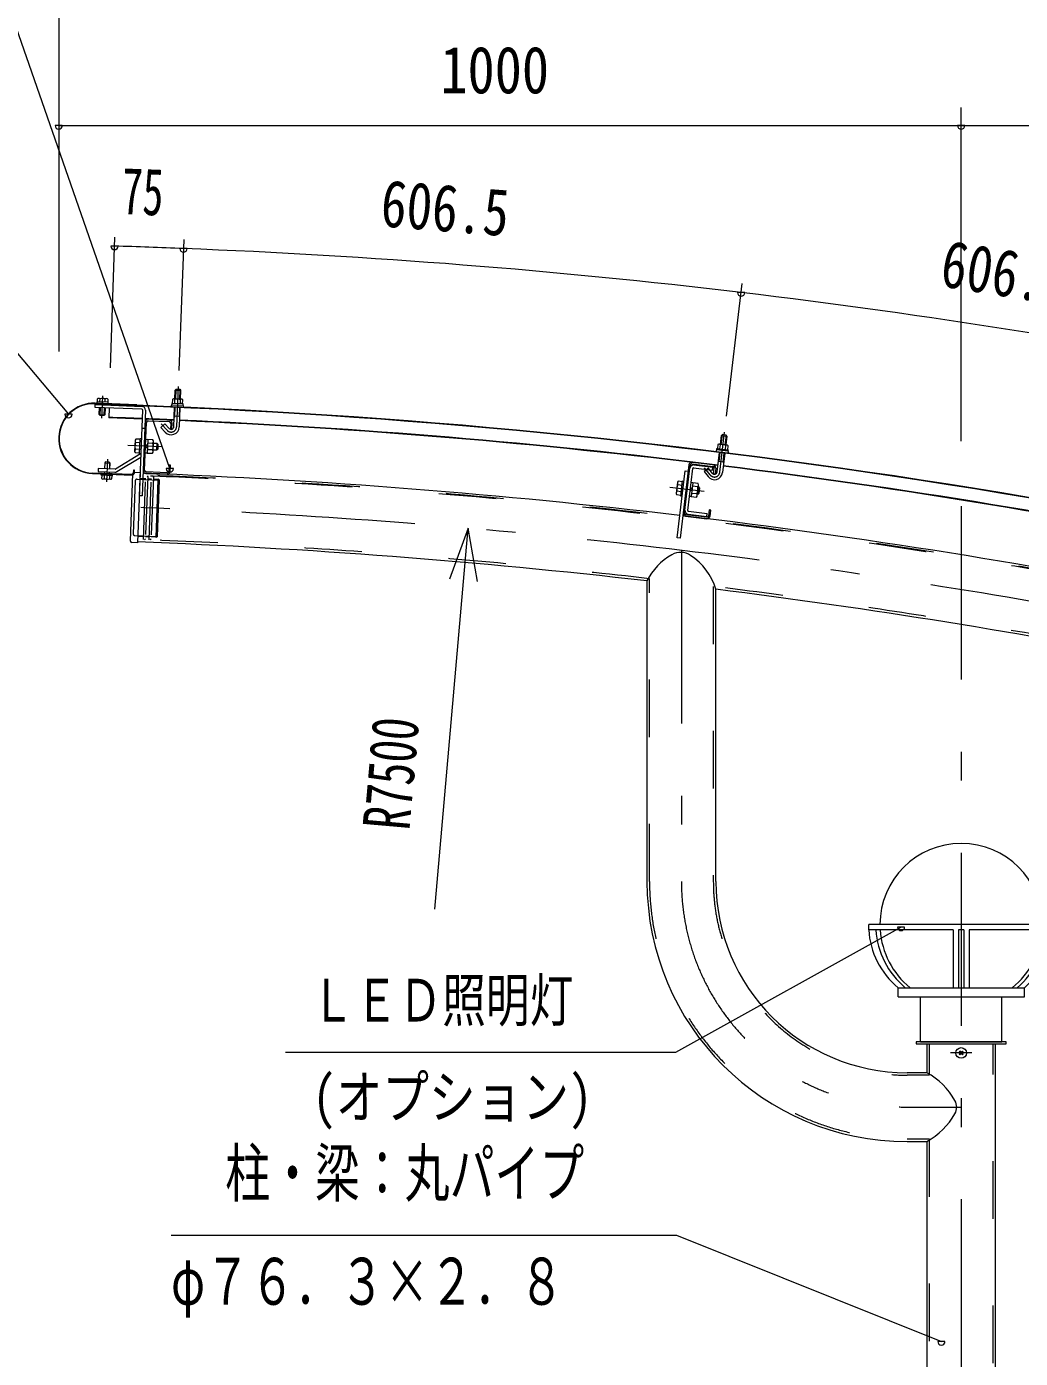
# Model space of a CAD drawing. Units: millimetres, scale not verified. Extents: x -23102 to 23102, y -10150 to 10150.
# Drawn here: x 13677 to 16429, y 4524 to 8214 of the extents above; entities that cross this region are included whole.
import ezdxf
from ezdxf.enums import TextEntityAlignment as Align

# ---------------------------------------------------------------- set-up
doc = ezdxf.new("R2010")
doc.units = ezdxf.units.MM
doc.header["$LTSCALE"] = 40
doc.linetypes.add('USER2', pattern=[10, 4, -6])
doc.linetypes.add('USER3', pattern=[24, 12, -5, 2, -5])
for name, color, linetype, lineweight in [('0-0_0', 7, 'Continuous', 18), ('0-6_2-0BOLD', 7, 'Continuous', 18), ('0-7_2-1HIDDEN', 3, 'USER2', 18), ('0-8_2-2CENTER', 3, 'USER3', 18), ('0-9_2-4THIN', 4, 'Continuous', 18), ('0-A_2-5DIM', 3, 'Continuous', 18)]:
    doc.layers.add(name, color=color, linetype=linetype, lineweight=lineweight)
doc.styles.add('ＭＳ ゴシック', font='')
doc.styles.get('ＭＳ ゴシック').set_extended_font_data('MS Gothic')

# ---------------------------------------------------------------- blocks, each defined once
blk = doc.blocks.new('ledl')
at = {"layer": '0-0_0'}
for p, q in [((14388.17, 13926.97), (14183.17, 13926.97)), ((14183.17, 13920.97), (14183.17, 13926.97)), ((14276.67, 13920.97), (14183.17, 13920.97)), ((14276.67, 13920.97), (14276.67, 13856.97)), ((14288.67, 13920.97), (14282.67, 13920.97)), ((14282.67, 13920.97), (14282.67, 13856.97)), ((14288.67, 13920.97), (14288.67, 13856.97)), ((14388.17, 13920.97), (14294.67, 13920.97)), ((14294.67, 13920.97), (14294.67, 13856.97)), ((14388.17, 13920.97), (14388.17, 13926.97)), ((14215.67, 13846.97), (14355.67, 13846.97)), ((14240.67, 13796.97), (14240.67, 13846.97)), ((14330.67, 13796.97), (14330.67, 13846.97)), ((14355.67, 13846.97), (14355.67, 13856.97)), ((14240.67, 13796.97), (14330.67, 13796.97))]:
    blk.add_line(p, q, dxfattribs=at)
blk.add_lwpolyline([(14215.67, 13846.97), (14215.67, 13856.97), (14355.67, 13856.97)], dxfattribs=at)
for start, end in [(0, 180), (183.82255, 231.05756), (308.94244, 356.17745)]:
    blk.add_arc((14285.67, 13926.97), 90, start, end, dxfattribs=at)
for centre, major_axis, start_param, end_param in [((14285.67, 13926.97), (102.47, 6.5), 3.1362923, 3.9034857), ((14293.67, 13926.97), (102.47, 6.5), 3.1362923, 3.9034857), ((14277.67, 13926.97), (-102.47, 6.5), 2.3796996, 3.146893), ((14285.67, 13926.97), (-102.47, 6.5), 2.3796996, 3.146893)]:
    blk.add_ellipse(centre, major_axis=major_axis, ratio=0.92312, start_param=start_param, end_param=end_param, dxfattribs=at)

msp = doc.modelspace()

# ---------------------------------------------------------------- linework, layer by layer
at = {"layer": '0-6_2-0BOLD'}
for p, q in [((13866.71, 7169.09), (13981.62, 7164.61)), ((13879.1, 7166.09), (13879.2, 7168.6)), ((13879.69, 7173.84), (13880.03, 7182.6)), ((13894.19, 7168.02), (13894.09, 7165.5)), ((13894.11, 7173.27), (13894.45, 7182.04)), ((13905.3, 7165.07), (13905.38, 7167.29)), ((14084.38, 7105.12), (14086.49, 7159.26)), ((14087.18, 7169.49), (14087.62, 7180.75)), ((14102.04, 7180.19), (14101.6, 7168.93)), ((13878.04, 7138.87), (13878.79, 7158.09)), ((13905.03, 7157.07), (13904.11, 7129.82)), ((14072.09, 7123.54), (14013.14, 7125.84)), ((14100.51, 7133.69), (14085.52, 7134.27)), ((14101.48, 7158.67), (14099.37, 7104.53)), ((13996.18, 7101.48), (14004.17, 7101.17)), ((14003.61, 6984.1), (14008.83, 7118)), ((14012.98, 7121.84), (14071.94, 7119.54)), ((14075.78, 7115.39), (14075.12, 7098.4)), ((13990.6, 7061.04), (13978.59, 7061.51)), ((13989.41, 7030.44), (13991.06, 7072.91)), ((13991.06, 7072.91), (13995.06, 7072.75)), ((14006.02, 7046.05), (14011.22, 7050.86)), ((14011.41, 7055.85), (14006.22, 7051.05)), ((14011.58, 7060.22), (14026.09, 7059.66)), ((14037.59, 7059.83), (14036.81, 7039.85)), ((15597.22, 7043.92), (15598.55, 7055.12)), ((15612.88, 7053.41), (15611.55, 7042.21)), ((15616.27, 7079.42), (15613.31, 7054.59)), ((13992.51, 7030.26), (13922.77, 6987.59)), ((13926.94, 6980.76), (13993.05, 7021.21)), ((13989.87, 7042.31), (13977.86, 7042.77)), ((13989.4, 7030.44), (13993.4, 7030.28)), ((14025.36, 7040.92), (14010.85, 7041.49)), ((15589.32, 6979.98), (15595.72, 7033.78)), ((15610.62, 7032), (15604.21, 6978.2)), ((13859.16, 6975.49), (13969.08, 6971.2)), ((13969.13, 6972.45), (13859.21, 6976.73)), ((13891.88, 6980.45), (13891.69, 6975.47)), ((13892.85, 7005.2), (13907.84, 7004.61)), ((13906.68, 6974.88), (13906.87, 6979.87)), ((13964.04, 6788.36), (13971.27, 6975.72)), ((13975.16, 6979.32), (13991.4, 6978.7)), ((14007.3, 6975.95), (14066.25, 6973.65)), ((14066.41, 6977.65), (14007.45, 6979.95)), ((15511.05, 6999.3), (15486.87, 6796.23)), ((15499.18, 6865.77), (15515.02, 6998.83)), ((15508.1, 6873.01), (15521.99, 6989.69)), ((15519.47, 7002.32), (15578.06, 6995.35)), ((15578.53, 6999.32), (15519.94, 7006.3)), ((15524.21, 6991.43), (15576.35, 6985.23)), ((15525.16, 6999.38), (15577.29, 6993.17)), ((15553.36, 6980.7), (15564.19, 6966.95)), ((15576.35, 6985.23), (15577.29, 6993.17)), ((15579.54, 6974.02), (15581.56, 6990.9)), ((15607.66, 7007.18), (15592.77, 7008.95)), ((13891.77, 6970.21), (13891.42, 6961.44)), ((13906.19, 6969.65), (13905.85, 6960.88)), ((13914.59, 6969.32), (13914.75, 6973.32)), ((15480.39, 6944.92), (15492.32, 6943.5)), ((15522.29, 6949.87), (15517.32, 6950.47)), ((15535.53, 6938.35), (15521.12, 6940.07)), ((15539.07, 6938.56), (15537.33, 6938.76)), ((15490.1, 6924.88), (15478.17, 6926.3)), ((15492.67, 6912.61), (15488.7, 6913.09)), ((15520.01, 6930.76), (15514.45, 6926.39)), ((15520.6, 6935.72), (15515.05, 6931.35)), ((15518.9, 6921.45), (15533.32, 6919.73)), ((15534.96, 6918.91), (15536.7, 6918.7)), ((15509.85, 6870.79), (15561.98, 6864.58)), ((15561.03, 6856.63), (15561.98, 6864.58)), ((15502.2, 6857.35), (15560.79, 6850.37)), ((15561.26, 6854.34), (15502.68, 6861.32)), ((15508.9, 6862.84), (15561.03, 6856.63)), ((15395.09, 6677.85), (15395.09, 5844.93)), ((15585.84, 5844.93), (15585.84, 6654.93)), ((16360.84, 1309.93), (16360.84, 5394.93)), ((16262.69, 5370.8), (16260.23, 5373.34)), ((16262.69, 5369.06), (16260.23, 5366.52)), ((16264.59, 5372.71), (16262.05, 5375.17)), ((16264.59, 5367.15), (16262.05, 5364.7)), ((16266.33, 5372.71), (16268.88, 5375.17)), ((16266.33, 5367.15), (16268.88, 5364.7)), ((16268.24, 5370.8), (16270.7, 5373.34)), ((16268.24, 5369.06), (16270.7, 5366.52)), ((16115.46, 5124.56), (16170.09, 5124.56)), ((16170.09, 5124.56), (16170.09, 1309.93))]:
    msp.add_line(p, q, dxfattribs=at)
for points in [[(14087.38, 7181.99), (14088.35, 7206.97), (14103.34, 7206.39), (14102.37, 7181.4)], [(14088.35, 7206.97), (14090.95, 7209.37), (14100.94, 7208.98), (14103.34, 7206.39)], [(13996.2, 7153.52), (13866.3, 7158.58), (13866.61, 7166.57), (13996.51, 7161.51)], [(13981.62, 7164.61), (13981.67, 7165.86), (13866.76, 7170.34)], [(13902.36, 7168.95), (13902.51, 7172.95), (13871.29, 7174.16), (13871.13, 7170.17)], [(13872.53, 7174.12), (13872.88, 7182.88), (13875.05, 7184.03), (13899.53, 7183.07), (13901.6, 7181.76), (13901.26, 7172.99)], [(14108.75, 7168.65), (14109.19, 7179.91), (14107.12, 7181.22), (14082.63, 7182.17), (14080.46, 7181.03), (14080.02, 7169.77)], [(13893.78, 7157.51), (13893.03, 7138.29), (13890.43, 7135.89), (13880.44, 7136.28), (13878.04, 7138.87), (13893.03, 7138.29)], [(14006.12, 7151.13), (13996.87, 6913.81), (13988.87, 6914.12), (13998.12, 7151.44)], [(14060.37, 7090.13), (14048.49, 7102.98), (14059.5, 7113.16), (14071.39, 7100.32)], [(14075.12, 7098.4), (14079.11, 7098.25), (14079.77, 7115.24)], [(13990.96, 7070.41), (13978.95, 7070.88), (13977.11, 7067.95), (13975.88, 7036.47)], [(14006.97, 7070.29), (14011.97, 7070.09), (14010.47, 7031.62), (14005.47, 7031.82)], [(14010.49, 7032.12), (14024.99, 7031.55), (14026.84, 7034.48), (14028.07, 7065.96), (14026.45, 7069.02), (14011.95, 7069.59)], [(14027.84, 7060.21), (14037.59, 7059.83), (14040.47, 7056.72), (14039.92, 7042.73), (14036.81, 7039.85), (14027.06, 7040.23)], [(15618.66, 7041.37), (15619.99, 7052.56), (15618.03, 7054.03), (15593.7, 7056.93), (15591.44, 7055.96), (15590.11, 7044.77)], [(15598.42, 7056.37), (15601.37, 7081.19), (15616.27, 7079.42), (15614.08, 7082.2), (15604.15, 7083.38), (15601.37, 7081.19)], [(13975.88, 7036.47), (13977.49, 7033.4), (13989.5, 7032.94)], [(13921.64, 6987.3), (13874.71, 6989.12), (13874.4, 6981.13), (13921.33, 6979.3)], [(13914.59, 6969.32), (13883.37, 6970.54), (13883.52, 6974.54)], [(13907.18, 6987.86), (13907.84, 7004.61), (13905.44, 7007.21), (13895.44, 7007.6), (13892.85, 7005.2), (13892.19, 6988.44)], [(13991.4, 6978.7), (13983.89, 6783.84), (13967.65, 6784.47)], [(13973.02, 6976.05), (13973.41, 6986.04), (13974.66, 6986), (13974.27, 6976)], [(14074.56, 6981.34), (14075.22, 6998.32), (14071.22, 6998.48), (14070.56, 6981.49)], [(15486.87, 6796.23), (15478.92, 6797.18), (15501.1, 6983.36), (15509.04, 6982.42)], [(15575.98, 6976.23), (15565.15, 6989.98), (15553.36, 6980.7)], [(15585.53, 6990.43), (15583.51, 6973.55), (15579.54, 6974.02)], [(13884.61, 6970.49), (13884.27, 6961.72), (13886.35, 6960.41), (13910.83, 6959.46), (13913, 6960.6), (13913.34, 6969.37)], [(15493.43, 6952.81), (15481.5, 6954.23), (15479.42, 6951.45), (15475.7, 6920.17), (15477.06, 6916.99), (15488.99, 6915.57)], [(15488.7, 6913.09), (15493.73, 6955.29), (15497.7, 6954.81)], [(15522.29, 6949.87), (15517.73, 6911.64), (15512.77, 6912.23)], [(15534.28, 6913.2), (15538.01, 6944.48), (15536.64, 6947.66), (15522.23, 6949.38)], [(15517.79, 6912.14), (15532.21, 6910.42), (15534.28, 6913.2)], [(15569.68, 6857.37), (15571.69, 6874.25), (15567.72, 6874.72), (15565.71, 6857.84)], [(16170.09, 5394.93), (16170.09, 5315.3), (16115.46, 5315.3)]]:
    msp.add_lwpolyline(points, dxfattribs=at)
for points in [[(14078.77, 7169.81), (14078.62, 7165.82), (14109.84, 7164.6), (14110, 7168.6)], [(15588.87, 7044.91), (15619.9, 7041.22), (15619.43, 7037.25), (15588.39, 7040.94)], [(15539.07, 6938.56), (15536.7, 6918.7), (15540.03, 6921.32), (15541.69, 6935.23)], [(16390.46, 5394.93), (16390.46, 5400.68), (16140.46, 5400.68), (16140.46, 5394.93)]]:
    msp.add_lwpolyline(points, close=True, dxfattribs=at)
msp.add_circle((16265.46, 5369.93), 14.75, dxfattribs=at)
for centre, radius, start, end in [((13862.96, 7072.91), 97.5, 87.76833, 267.76833), ((13862.96, 7072.91), 96.25, 87.76833, 267.76833), ((13876.27, 7178.14), 5.83, 49.92583, 87.76833), ((13886.44, 7161.72), 21.84, 68.47223, 107.06442), ((13897.85, 7177.3), 5.83, 87.76833, 125.61082), ((13265.46, -11854.82), 19031.62, 73.55577, 88.07326), ((13265.46, -11854.82), 19032.88, 73.55577, 88.07326), ((13996.12, 7151.52), 10, 357.76834, 87.76833), ((14079.15, 7163.3), 2.5, 87.76833, 267.76833), ((14083.86, 7176.29), 5.83, 49.92583, 87.76833), ((14094.02, 7159.88), 21.84, 68.47223, 107.06442), ((14105.44, 7175.45), 5.83, 87.76833, 125.61082), ((14109.12, 7162.13), 2.5, 267.76834, 87.76833), ((13265.46, -11854.82), 18995.38, 87.79245, 88.07326), ((13265.46, -11854.82), 18996.62, 87.79245, 88.07326), ((13996.12, 7151.52), 2, 357.76834, 87.76833), ((14012.83, 7117.84), 8, 87.76833, 177.76833), ((13265.46, -11854.82), 18995.38, 87.52702, 87.76833), ((13265.46, -11854.82), 18996.62, 87.52704, 87.76833), ((14071.78, 7115.55), 8, 357.76834, 87.76833), ((13265.46, -11854.82), 18995.38, 82.96655, 87.48178), ((13265.46, -11854.82), 18996.62, 82.96657, 87.4818), ((14012.83, 7117.84), 4, 87.76833, 177.76833), ((14076.89, 7105.41), 22.5, 222.76833, 357.76833), ((14076.89, 7105.41), 7.5, 222.76833, 357.76833), ((14071.78, 7115.55), 4, 357.76834, 87.76833), ((14002.71, 7051.19), 26.24, 156.83339, 198.70326), ((13984.24, 7065.98), 7.21, 177.76833, 218.32718), ((14001.24, 7051.24), 26.24, 336.8334, 18.70326), ((14020.8, 7064.55), 7.21, 317.20947, 357.76833), ((15594.45, 7050.96), 5.83, 45.36537, 83.20786), ((15603.28, 7033.79), 21.84, 63.91177, 102.50395), ((15615.89, 7048.41), 5.83, 83.20786, 121.05035), ((13983.15, 7037.88), 7.21, 137.20947, 177.76833), ((13991.47, 7031.96), 2, 301.45839, 357.76833), ((14019.7, 7036.45), 7.21, 357.76834, 38.32718), ((15588.72, 7038.39), 2.5, 83.20786, 263.20786), ((15618.51, 7034.84), 2.5, 263.20787, 83.20786), ((13921.72, 6989.29), 10, 267.76833, 301.45839), ((13921.72, 6989.29), 2, 267.76833, 301.45839), ((13969.28, 6976.2), 5, 267.76833, 357.76833), ((13969.28, 6976.2), 3.75, 267.76833, 357.76833), ((13975.01, 6975.57), 3.75, 87.79263, 177.79263), ((13265.46, -11854.82), 18845.38, 83.23218, 87.76833), ((14007.61, 6983.94), 8, 177.76833, 267.76833), ((14007.61, 6983.94), 4, 177.76833, 267.76833), ((14066.56, 6981.65), 8, 267.76833, 357.76833), ((14066.56, 6981.65), 4, 267.76833, 357.76833), ((15519, 6998.35), 8, 83.20786, 173.20786), ((15523.98, 6989.45), 10, 83.20762, 173.20795), ((15519, 6998.35), 4, 83.20786, 173.20786), ((15523.98, 6989.45), 2, 83.20762, 173.20795), ((15581.87, 6980.87), 22.5, 218.20786, 353.20786), ((15581.87, 6980.87), 7.5, 218.20786, 353.20786), ((15577.58, 6991.37), 4, 353.20787, 83.20786), ((15577.58, 6991.37), 8, 353.20787, 83.20786), ((13265.46, -11854.82), 18995.38, 78.4061, 82.92131), ((13265.46, -11854.82), 18996.62, 78.40611, 82.92133), ((13888.03, 6966.19), 5.83, 267.76833, 305.61082), ((13899.44, 6981.76), 21.84, 248.47223, 287.06442), ((13909.6, 6965.35), 5.83, 229.92583, 267.76833), ((15503.61, 6932.71), 26.24, 152.27292, 194.14279), ((15486.38, 6948.93), 7.21, 173.20786, 213.76671), ((15510.09, 6931.94), 26.24, 332.27295, 14.14281), ((15530.65, 6943.65), 7.21, 312.64902, 353.20786), ((15483.05, 6921), 7.21, 132.649, 173.20786), ((15527.32, 6915.72), 7.21, 353.20787, 33.76672), ((15503.15, 6865.29), 8, 173.20786, 263.20786), ((15503.15, 6865.29), 4, 173.20786, 263.20786), ((15510.08, 6872.77), 10, 173.20795, 263.20762), ((15510.08, 6872.77), 2, 173.20795, 263.20762), ((13265.46, -11854.82), 18845.38, 78.67172, 83.20786), ((15561.74, 6858.32), 8, 263.20786, 353.20786), ((15561.74, 6858.32), 4, 263.20786, 353.20786), ((13967.79, 6788.21), 3.75, 177.79263, 267.79263), ((13265.46, -11854.82), 18654.62, 83.44478, 87.79263), ((15488.3, 6707.07), 50, 56.47532, 119.28321), ((15545.91, 6604.34), 167.78, 119.28321, 154.01731), ((15420.43, 6604.63), 172.88, 16.91507, 56.47532), ((13265.46, -11854.82), 18654.62, 74.91363, 82.85469), ((16115.46, 5844.93), 720.38, 180, 270), ((16115.46, 5844.93), 529.62, 180, 270), ((16265.46, 5369.93), 6.25, 123.11206, 146.88794), ((16265.46, 5369.93), 6.25, 213.11206, 236.88794), ((16261.79, 5369.93), 1.25, 315.99959, 44.00041), ((16265.46, 5373.61), 1.25, 225.99959, 314.00041), ((16265.46, 5366.25), 1.25, 45.99959, 134.00041), ((16269.14, 5369.93), 1.25, 135.99959, 224.00041), ((16265.46, 5369.93), 6.25, 33.11206, 56.88794), ((16265.46, 5369.93), 6.25, 303.11206, 326.88794), ((16074.05, 5139.87), 200, 29.51659, 61.30328), ((16215.46, 5219.93), 37.5, 330.48343, 29.51659), ((16074.05, 5299.99), 200, 298.69673, 330.48343)]:
    msp.add_arc(centre, radius, start, end, dxfattribs=at)
at = {"layer": '0-7_2-1HIDDEN'}
for p, q in [((13977.47, 6954.84), (13971.83, 6808.7)), ((13982.66, 6959.64), (14043.86, 6957.28)), ((14006.46, 6960.6), (13990.72, 6961.21)), ((13999.97, 6792.34), (14006.78, 6968.97)), ((14022.2, 6960), (14012.21, 6960.38)), ((14015.71, 6791.72), (14022.52, 6968.34)), ((14041.43, 6959.25), (14027.94, 6959.77)), ((13976.64, 6803.51), (14037.84, 6801.15)), ((14000.3, 6800.72), (13984.56, 6801.33)), ((14016.04, 6800.11), (14006.04, 6800.5)), ((14035.27, 6799.37), (14021.78, 6799.89)), ((15402.09, 5844.93), (15402.09, 6684.09)), ((15578.84, 6662.86), (15578.84, 5844.11)), ((16353.84, 1309.93), (16353.84, 5394.93)), ((16115.46, 5131.56), (16177.09, 5131.56)), ((16177.09, 5131.56), (16177.09, 1309.93))]:
    msp.add_line(p, q, dxfattribs=at)
for points in [[(14010.29, 6968.83), (14012.44, 6966.5), (14005.81, 6794.38), (14003.46, 6792.21)], [(14026.05, 6968.2), (14028.18, 6965.89), (14021.55, 6793.77), (14019.18, 6791.58)], [(16177.09, 5394.93), (16177.09, 5308.3), (16115.46, 5308.3)]]:
    msp.add_lwpolyline(points, dxfattribs=at)
msp.add_lwpolyline([(14037.81, 6800.27), (14035.21, 6797.87), (14041.49, 6960.75), (14043.89, 6958.16)], close=True, dxfattribs=at)
for centre, radius, start, end in [((13265.46, -11854.82), 18840.38, 73.77559, 88.07326), ((13982.46, 6954.65), 5, 87.79263, 177.79263), ((13265.46, -11854.82), 18838.38, 73.8364, 87.79263), ((13976.83, 6808.51), 5, 177.79263, 267.79263), ((13265.46, -11854.82), 18661.62, 83.42561, 87.79263), ((13265.46, -11854.82), 18661.62, 74.91349, 82.87905), ((16115.46, 5844.93), 713.38, 180, 270), ((16115.46, 5844.93), 536.62, 180.08724, 270)]:
    msp.add_arc(centre, radius, start, end, dxfattribs=at)
at = {"layer": '0-8_2-2CENTER'}
for p, q in [((14096.24, 7216.67), (14091.88, 7104.83)), ((13885.15, 7128.59), (13887.58, 7191.04)), ((14065.88, 7095.23), (14048.9, 7113.58)), ((15596.76, 6979.09), (15610, 7090.23)), ((14052.68, 7049.24), (13956.76, 7052.98)), ((13900.73, 7014.9), (13898.3, 6952.44)), ((15570.08, 6971.59), (15554.62, 6991.23)), ((15457.95, 6938.15), (15553.27, 6926.79)), ((16265.46, 6884.72), (16265.46, -43.2)), ((15490.46, 6762.7), (15490.46, 5844.93)), ((16294.96, 5369.93), (16235.96, 5369.93)), ((16115.46, 5219.93), (16265.46, 5219.93))]:
    msp.add_line(p, q, dxfattribs=at)
for centre, radius, start, end in [((14076.89, 7105.41), 15, 222.76833, 357.76833), ((15581.87, 6980.87), 15, 218.20786, 353.20786), ((13265.46, -11854.82), 18750, 73.71976, 87.96529), ((16115.46, 5844.93), 625, 180, 270)]:
    msp.add_arc(centre, radius, start, end, dxfattribs=at)
at = {"layer": '0-9_2-4THIN'}
for p, q in [((14089.76, 7208.27), (14088.73, 7181.94)), ((14101.02, 7181.46), (14102.04, 7207.79)), ((13880.55, 7168.55), (13880.45, 7166.03)), ((13892.74, 7165.56), (13892.84, 7168.07)), ((14086.87, 7134.22), (14087.85, 7159.2)), ((13880.14, 7158.04), (13879.34, 7137.47)), ((13891.63, 7136.99), (13892.43, 7157.56)), ((14086.87, 7134.22), (14085.43, 7131.93)), ((14039.21, 7058.08), (14027.78, 7058.53)), ((15602.88, 7082.38), (15599.76, 7056.21)), ((15611.97, 7054.75), (15615.08, 7080.92)), ((14027.13, 7041.92), (14038.56, 7041.47)), ((15606.32, 7007.34), (15609.27, 7032.16)), ((13893.04, 6975.42), (13893.24, 6980.4)), ((13893.55, 6988.39), (13894.25, 7006.5)), ((13905.52, 6979.92), (13905.32, 6974.94)), ((13906.54, 7006.02), (13905.83, 6987.91)), ((15606.32, 7007.34), (15607.38, 7004.85)), ((15535.16, 6920.58), (15538.58, 6920.18)), ((15540.54, 6936.68), (15537.13, 6937.08))]:
    msp.add_line(p, q, dxfattribs=at)
for points in [[(14100.13, 7158.72), (14099.16, 7133.74), (14100.42, 7131.35)], [(15597.07, 7033.62), (15594.11, 7008.79), (15592.49, 7006.62)]]:
    msp.add_lwpolyline(points, dxfattribs=at)
at = {"layer": '0-A_2-5DIM'}
for p, q in [((14073.09, 6989.05), (13446.03, 8791.61)), ((13765.45, 8339.93), (13765.45, 7314)), ((16265.45, 7064.93), (16265.45, 7989.93)), ((13775.45, 7939.93), (13755.45, 7939.93)), ((13765.45, 7939.93), (18652.96, 7939.93)), ((13765.45, 7939.93), (16265.45, 7939.93)), ((16275.46, 7939.93), (16255.46, 7939.93)), ((16265.45, 7939.93), (18652.96, 7939.93)), ((13908.78, 7268.61), (13920.95, 7630.42)), ((13930.13, 7605.86), (13910.13, 7605.86)), ((14112.11, 7623.91), (14097.98, 7261.31)), ((14121.13, 7598.92), (14101.13, 7598.92)), ((15615.28, 7134.59), (15659.02, 7501.84)), ((15666.07, 7477.02), (15646.07, 7477.02)), ((13802.6, 7139.62), (13782.6, 7139.62)), ((14083.09, 6989.05), (14063.09, 6989.05)), ((14925.68, 6676.11), (14899.63, 6823.83)), ((16108.78, 5718.93), (16088.78, 5718.93)), ((14076.68, 4865.33), (15476.67, 4865.33)), ((15476.67, 4865.33), (16210.44, 4570.34)), ((16220.44, 4570.34), (16200.44, 4570.34))]:
    msp.add_line(p, q, dxfattribs=at)
for points in [[(10515.46, 7944.93), (13115.46, 7944.93), (13792.6, 7139.62)], [(14807.28, 5768.25), (14899.63, 6823.83), (14848.33, 6682.88)], [(16098.78, 5718.93), (15474.1, 5371.51), (14393.39, 5371.51)]]:
    msp.add_lwpolyline(points, dxfattribs=at)
for centre, radius, start, end in [((13765.45, 7939.93), 10, 180, 0), ((16265.46, 7939.93), 10, 180, 0), ((13920.13, 7605.86), 10, 180, 0), ((12712.56, -28289.39), 35915.55, 87.7683, 88.07321), ((14111.13, 7598.92), 10, 180, 0), ((13352.69, -11862.93), 19476.63, 83.20811, 87.76828), ((15656.07, 7477.02), 10, 180, 0), ((13352.19, -11867.28), 19481, 78.64737, 83.20816), ((13792.6, 7139.62), 10, 180, 0), ((14073.09, 6989.05), 10, 180, 0), ((16098.78, 5718.93), 10, 180, 0), ((16210.44, 4570.34), 10, 180, 0)]:
    msp.add_arc(centre, radius, start, end, dxfattribs=at)

# ---------------------------------------------------------------- block references
at = {"layer": '0-0_0', "xscale": 2.5, "yscale": 2.5}
msp.add_blockref('ledl', (-19448.71, -29091.75), dxfattribs=at)

# ---------------------------------------------------------------- texts
at = {"layer": '0-0_0', "style": 'ＭＳ ゴシック', "width": 0.8}
msp.add_text('(オプション)', height=118.4, dxfattribs=at).set_placement((14468.42, 5153.51), align=Align.BOTTOM_LEFT)
at = {"layer": '0-A_2-5DIM', "color": 7, "style": 'ＭＳ ゴシック'}
for s, height, width, p in [('1000', 130.2, 0.85, (14822.65, 7989.93)), ('ＬＥＤ照明灯', 118.4, 0.75, (14464.29, 5421.51)), ('柱・梁：丸パイプ', 130.2, 0.7, (14226.68, 4933.1)), ('φ７６．３×２．８', 130.2, 0.7, (14076.68, 4633.1))]:
    msp.add_text(s, height=height, dxfattribs=dict(at, width=width)).set_placement(p, align=Align.BOTTOM_LEFT)
for s, rotation, width, p in [('75', 357.921, 0.65, (13936.97, 7655.41)), ('606.5', 355.488, 0.8, (14651.15, 7621.94)), ('606.5', 350.928, 0.8, (16196.49, 7456.98)), ('R7500', 85, 0.7, (14775.74, 5981.43))]:
    msp.add_text(s, height=130.2, rotation=rotation, dxfattribs=dict(at, width=width)).set_placement(p, align=Align.BOTTOM_LEFT)

doc.saveas('drawing.dxf')
